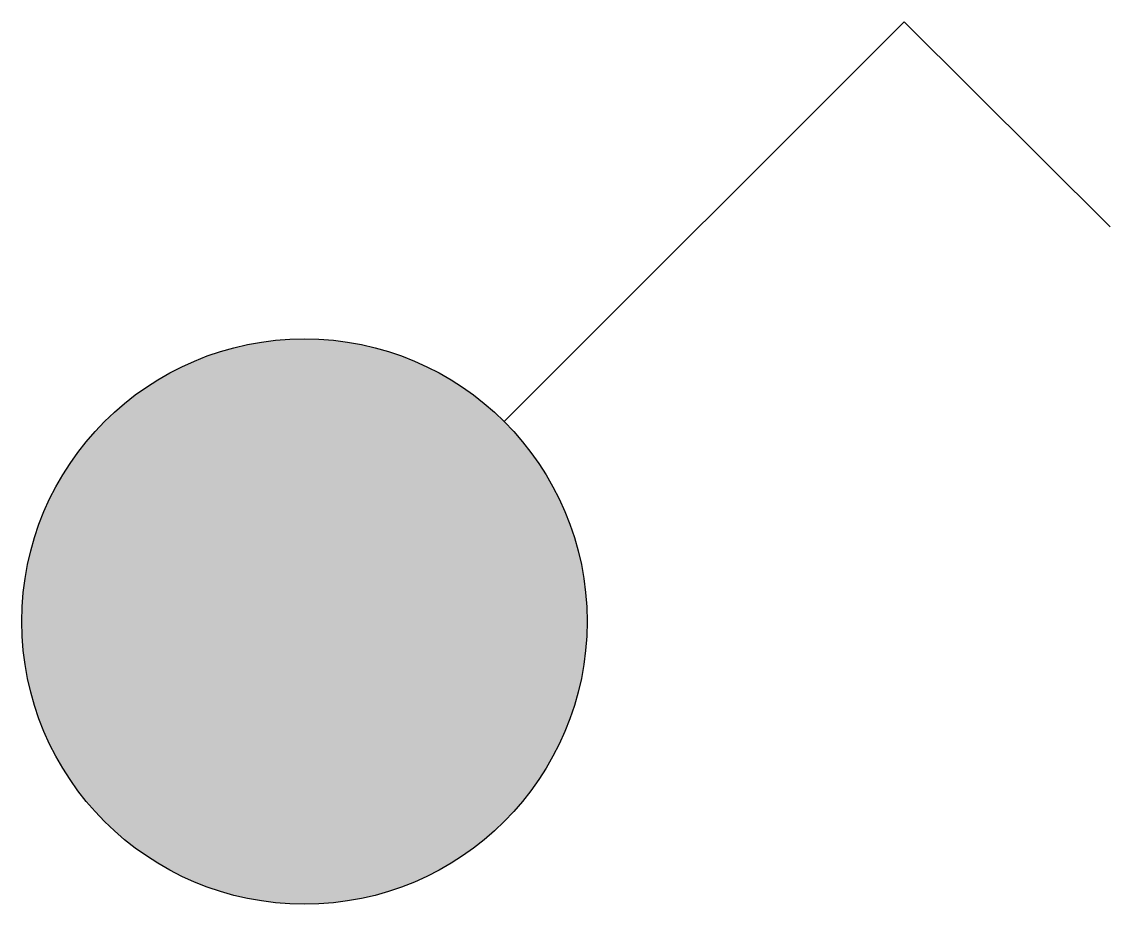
# Model space of a CAD drawing. Header units: millimetres. Extents: x -99 to 286, y -99 to 213.
import ezdxf

# ---------------------------------------------------------------- set-up
doc = ezdxf.new("R2010")
doc.units = ezdxf.units.MM

msp = doc.modelspace()

# ---------------------------------------------------------------- hatches: boundary and pattern name
msp.add_hatch(color=256).paths.add_polyline_path([(101.32, 1.36, 1), (-98.68, 1.36, 1)])

# ---------------------------------------------------------------- linework, layer by layer
for p, q in [((72.03, 72.07), (213.45, 213.5)), ((213.45, 213.5), (286.39, 140.91))]:
    msp.add_line(p, q)
msp.add_circle((1.32, 1.36), 100)

doc.saveas('drawing.dxf')
